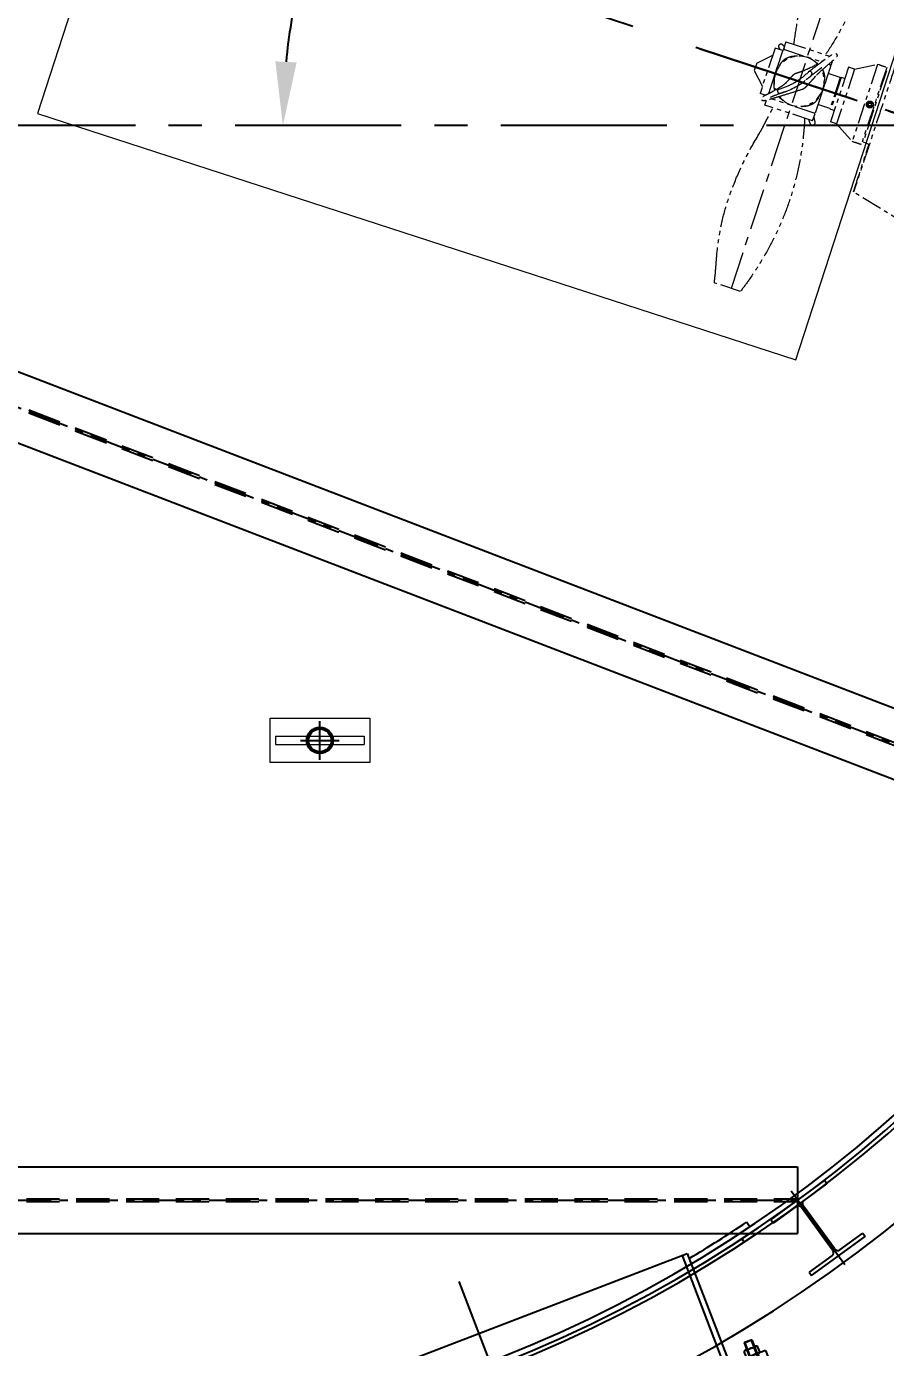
# Model space of a CAD drawing. Extents: x -1889 to 1438, y -977 to 1122.
# Drawn here: x 373.9 to 451.4, y 295 to 414.3 of the extents above; entities that cross this region are included whole.
import ezdxf

# ---------------------------------------------------------------- set-up
doc = ezdxf.new("R2010")
doc.units = 0
doc.header["$LTSCALE"] = 12
doc.header["$MEASUREMENT"] = 0
doc.header["$PDMODE"] = 33
doc.header["$PDSIZE"] = -0.5
for name, pattern in [('CENTER', [2, 1.25, -0.25, 0.25, -0.25]), ('HIDDEN', [0.375, 0.25, -0.125]), ('PHANTOM2', [1.25, 0.625, -0.125, 0.125, -0.125, 0.125, -0.125])]:
    doc.linetypes.add(name, pattern=pattern)
doc.layers.get('Defpoints').update_dxf_attribs({"linetype": 'CONTINUOUS'})
for name, color, linetype in [('2 PIPE', 7, 'CONTINUOUS'), ('3-4-10NC-HHBOLT', 32, 'CONTINUOUS'), ('3-4-10NC-HHNUT', 32, 'CONTINUOUS'), ('6X20', 3, 'CONTINUOUS'), ('CENTER', 6, 'CENTER'), ('COVER', 3, 'CONTINUOUS'), ('DIM', 1, 'CONTINUOUS'), ('EXTERNALS', 3, 'CONTINUOUS'), ('FLG', 2, 'CONTINUOUS'), ('HANDLE', 2, 'CONTINUOUS'), ('muoto', 4, 'CONTINUOUS'), ('NECK', 242, 'CONTINUOUS'), ('REPAD', 7, 'CONTINUOUS'), ('ROOF', 140, 'CONTINUOUS'), ('SHELL', 40, 'CONTINUOUS')]:
    doc.layers.add(name, color=color, linetype=linetype)
for name, color, linetype, lineweight in [('AM_0', 7, 'CONTINUOUS', 30), ('AM_11', 92, 'PHANTOM2', 25), ('AM_7', 142, 'CENTER', 25), ('Equipment-AM_2', 5, 'CONTINUOUS', 50), ('Process-AM_7', 142, 'CENTER', 25)]:
    doc.layers.add(name, color=color, linetype=linetype, lineweight=lineweight)
doc.styles.add('ROMANS', font='ROMANS.shx', dxfattribs={"width": 0.85, "height": 5.76})
doc.styles.get("Standard").update_dxf_attribs({"font": 'sanss___.ttf'})
doc.dimstyles.get("Standard").update_dxf_attribs({"dimtxt": 0.18, "dimasz": 0.18, "dimexe": 0.18, "dimexo": 0.0625, "dimgap": 0.09, "dimtad": 0, "dimtih": 1, "dimtoh": 1, "dimdec": 4, "dimzin": 0, "dimdsep": 46, "dimtxsty": 'Standard', "dimcen": 0.09, "dimadec": 0, "dimazin": 0, "dimtfac": 1, "dimtdec": 4, "dimtofl": 0, "dimtmove": 0, "dimatfit": 3, "dimfxl": 1, "dimtolj": 1, "dimtzin": 0, "dimarcsym": 0})

# ---------------------------------------------------------------- blocks, each defined once
blk = doc.blocks.new('A$C1b871768')
at = {"layer": '6X20'}
for p, q in [((-5.88, 3), (-6.25, 3)), ((-6.25, 3), (-6.25, -3)), ((-5.88, 0.44), (-5.88, 3)), ((-0.38, 3), (0, 3)), ((-0.38, 0.44), (-0.38, 3)), ((0, 3), (0, -3)), ((-5.5, 0.12), (-0.75, 0.12)), ((-5.88, -0.44), (-5.88, -3)), ((-5.5, -0.12), (-0.75, -0.12)), ((-0.38, -0.44), (-0.38, -3)), ((-5.88, -3), (-6.25, -3)), ((-0.38, -3), (0, -3))]:
    blk.add_line(p, q, dxfattribs=at)
for points in [[(-5.5, 0.12, -0.083285), (-5.65, 0.15, -0.09084), (-5.77, 0.22, -0.104065), (-5.85, 0.32, -0.115836), (-5.88, 0.44, -0.115836)], [(-0.75, 0.12, 0.083285), (-0.6, 0.15, 0.09084), (-0.48, 0.22, 0.104065), (-0.4, 0.32, 0.115836), (-0.38, 0.44, 0.115836)], [(-5.5, -0.12, 0.083285), (-5.65, -0.15, 0.09084), (-5.77, -0.22, 0.104065), (-5.85, -0.32, 0.115836), (-5.88, -0.44, 0.115836)], [(-0.75, -0.12, -0.083285), (-0.6, -0.15, -0.09084), (-0.48, -0.22, -0.104065), (-0.4, -0.32, -0.115836), (-0.38, -0.44, -0.115836)]]:
    blk.add_lwpolyline(points, format="xyb", dxfattribs=at)
at = {"layer": 'CENTER'}
blk.add_line((-7.24, 0), (0.99, 0), dxfattribs=at)
blk = doc.blocks.new('*D182')
at = {"layer": 'Defpoints', "color": 0, "transparency": 16777216}
for p in [(245.86, 405.33), (499.86, 405.33), (499.86, 113.54)]:
    blk.add_point(p, dxfattribs=at)
at = {"layer": 'DIM', "color": 0, "lineweight": -2, "transparency": 16777216}
for p, q in [((245.86, 399.33), (245.86, 110.54)), ((499.86, 399.33), (499.86, 110.54)), ((251.62, 113.54), (414.24, 113.54)), ((494.1, 113.54), (449.03, 113.54))]:
    blk.add_line(p, q, dxfattribs=at)
at = {"layer": 'DIM', "color": 0, "transparency": 16777216}
for points in [[(251.62, 114.5), (251.62, 112.58), (245.86, 113.54)], [(494.1, 114.5), (494.1, 112.58), (499.86, 113.54)]]:
    blk.add_solid(points, dxfattribs=at)
at = {"layer": 'DIM', "color": 0, "transparency": 16777216, "insert": (431.63, 113.54), "char_height": 5.76, "attachment_point": 5, "style": 'ROMANS'}
blk.add_mtext('\\A1;21\'-2"\\P [254]\\P(BOTTOM)', dxfattribs=at)
blk = doc.blocks.new('*D185')
at = {"layer": 'Defpoints', "color": 0, "transparency": 16777216}
for p in [(252.86, 405.33), (492.86, 405.33), (492.86, 142.83)]:
    blk.add_point(p, dxfattribs=at)
at = {"layer": 'DIM', "color": 0, "lineweight": -2, "transparency": 16777216}
for p, q in [((252.86, 399.33), (252.86, 139.83)), ((492.86, 399.33), (492.86, 139.83)), ((258.62, 142.83), (343.4, 142.83)), ((487.1, 142.83), (401.04, 142.83))]:
    blk.add_line(p, q, dxfattribs=at)
at = {"layer": 'DIM', "color": 0, "transparency": 16777216}
for points in [[(258.62, 143.79), (258.62, 141.87), (252.86, 142.83)], [(487.1, 143.79), (487.1, 141.87), (492.86, 142.83)]]:
    blk.add_solid(points, dxfattribs=at)
at = {"layer": 'DIM', "color": 0, "transparency": 16777216, "char_height": 5.76, "attachment_point": 5, "style": 'ROMANS'}
for s, insert in [('\\A1;20\'-0"', (372.22, 147.22)), ('\\A1;[240]\\PSHELL OUTSIDE', (372.22, 133.64))]:
    blk.add_mtext(s, dxfattribs=dict(at, insert=insert))
blk = doc.blocks.new('*D199')
at = {"layer": 'Defpoints', "color": 0, "transparency": 16777216}
for p in [(397.35, 411.55), (434.32, 412.41, -0.01), (170.01, 405.33), (575.7, 405.33), (556.98, 372.02, -0.01)]:
    blk.add_point(p, dxfattribs=at)
at = {"layer": 'DIM', "color": 0, "lineweight": -2, "transparency": 16777216}
for p, q in [((402.03, 429.1), (407.79, 429.1)), ((428.62, 414.29), (397.12, 424.66))]:
    blk.add_line(p, q, dxfattribs=at)
for start, end in [(156.1607, 161.7757), (167.3907, 174.385)]:
    blk.add_arc((455.82, 405.33), 58.8, start, end, dxfattribs=at)
at = {"layer": 'DIM', "color": 0, "transparency": 16777216}
for points in [[(397.51, 418.42), (399.36, 417.91), (399.97, 423.72)], [(398.26, 411.04), (396.34, 411.13), (397.02, 405.33)]]:
    blk.add_solid(points, dxfattribs=at)
at = {"layer": 'DIM', "color": 0, "transparency": 16777216, "insert": (417.14, 429.1), "char_height": 5.76, "attachment_point": 5, "style": 'ROMANS'}
blk.add_mtext('\\A1;18°', dxfattribs=at)
blk = doc.blocks.new('A$C379cbd7f')
at = {"layer": '2 PIPE'}
for radius in [1.19, 1.03]:
    blk.add_circle((4.5, 2), radius, dxfattribs=at)
at = {"layer": 'EXTERNALS', "lineweight": 18}
for p, q in [((0, 0), (0, 4)), ((0, 4), (9, 4)), ((9, 4), (9, 0)), ((0.5, 2.38), (0.5, 1.62)), ((0.5, 2.38), (3.37, 2.38)), ((0.5, 1.62), (3.37, 1.62)), ((3.54, 2.38), (5.46, 2.38)), ((3.54, 1.62), (5.46, 1.62)), ((5.63, 2.38), (8.5, 2.38)), ((5.63, 1.62), (8.5, 1.62)), ((8.5, 2.38), (8.5, 1.62)), ((9, 0), (0, 0))]:
    blk.add_line(p, q, dxfattribs=at)
at = {"layer": 'Process-AM_7'}
for p, q in [((4.5, 0.25), (4.5, 3.75)), ((2.75, 2), (6.25, 2))]:
    blk.add_line(p, q, dxfattribs=at)
blk = doc.blocks.new('A$Ccf04fb3b')
at = {"layer": 'COVER'}
for p, q in [((-22.88, 0), (-22.88, 1.25)), ((-22, 0), (-22, 1.25))]:
    blk.add_line(p, q, dxfattribs=at)
at = {"layer": 'FLG'}
for p, q in [((-23.62, 0), (-23.62, 1.25)), ((-20.16, 0), (-20.16, 1.25)), ((20.16, 0), (20.16, 1.25)), ((23.62, 0), (23.62, 1.25)), ((-23.62, 0.87), (-20.16, 0.87)), ((-23.62, 0), (-20.16, 0)), ((-20.16, 0), (20.16, 0)), ((23.62, 0.87), (20.16, 0.87)), ((23.62, 0), (20.16, 0))]:
    blk.add_line(p, q, dxfattribs=at)
at = {"layer": 'muoto'}
for p, q in [((-23.62, 1.25), (23.62, 1.25)), ((-23.62, 0.87), (23.62, 0.87))]:
    blk.add_line(p, q, dxfattribs=at)
blk = doc.blocks.new('A$C33178090')
at = {"layer": '3-4-10NC-HHBOLT'}
for p, q in [((-22.75, -6.13), (-22.81, -6.18)), ((-22.06, -6.18), (-22.81, -6.18)), ((-22.81, -6.18), (-22.81, -11.57)), ((-22.12, -6.13), (-22.75, -6.13)), ((-22.12, -6.13), (-22.06, -6.18)), ((-22.06, -6.18), (-22.06, -11.57)), ((22.12, -6.13), (22.06, -6.18)), ((22.06, -6.18), (22.81, -6.18)), ((22.06, -6.18), (22.06, -11.57)), ((22.12, -6.13), (22.75, -6.13)), ((22.75, -6.13), (22.81, -6.18)), ((22.81, -6.18), (22.81, -11.57)), ((-22.06, -11.57), (-22.81, -11.57)), ((-22.75, -11.62), (-22.81, -11.57)), ((-22.12, -11.62), (-22.75, -11.62)), ((-22.12, -11.62), (-22.06, -11.57)), ((22.06, -11.57), (22.81, -11.57)), ((22.12, -11.62), (22.06, -11.57)), ((22.12, -11.62), (22.75, -11.62)), ((22.75, -11.62), (22.81, -11.57))]:
    blk.add_line(p, q, dxfattribs=at)
at = {"layer": '3-4-10NC-HHBOLT', "linetype": 'HIDDEN'}
for p, q in [((-22.75, -6.18), (-22.75, -11.57)), ((-22.12, -6.18), (-22.12, -11.57)), ((22.12, -6.18), (22.12, -11.57)), ((22.75, -6.18), (22.75, -11.57))]:
    blk.add_line(p, q, dxfattribs=at)
at = {"layer": '3-4-10NC-HHNUT'}
for p, q in [((-23.09, -6.89), (-23, -6.84)), ((-23.09, -7.45), (-23.09, -6.89)), ((-21.88, -6.84), (-23, -6.84)), ((-22.76, -7.45), (-22.76, -6.89)), ((-22.11, -7.45), (-22.11, -6.89)), ((-21.79, -6.89), (-21.88, -6.84)), ((-21.79, -7.45), (-21.79, -6.89)), ((21.79, -6.89), (21.88, -6.84)), ((21.79, -7.45), (21.79, -6.89)), ((21.88, -6.84), (23, -6.84)), ((22.11, -7.45), (22.11, -6.89)), ((22.76, -7.45), (22.76, -6.89)), ((23.09, -6.89), (23, -6.84)), ((23.09, -7.45), (23.09, -6.89)), ((-23.09, -7.45), (-23, -7.5)), ((-21.88, -7.5), (-23, -7.5)), ((-21.79, -7.45), (-21.88, -7.5)), ((21.79, -7.45), (21.88, -7.5)), ((21.88, -7.5), (23, -7.5)), ((23.09, -7.45), (23, -7.5)), ((-23.09, -10.3), (-23, -10.25)), ((-23.09, -10.3), (-23.09, -10.86)), ((-21.88, -10.25), (-23, -10.25)), ((-22.76, -10.3), (-22.76, -10.86)), ((-22.11, -10.3), (-22.11, -10.86)), ((-21.79, -10.3), (-21.88, -10.25)), ((-21.79, -10.3), (-21.79, -10.86)), ((21.79, -10.3), (21.88, -10.25)), ((21.79, -10.3), (21.79, -10.86)), ((21.88, -10.25), (23, -10.25)), ((22.11, -10.3), (22.11, -10.86)), ((22.76, -10.3), (22.76, -10.86)), ((23.09, -10.3), (23, -10.25)), ((23.09, -10.3), (23.09, -10.86)), ((-23.09, -10.86), (-23, -10.91)), ((-21.88, -10.91), (-23, -10.91)), ((-21.79, -10.86), (-21.88, -10.91)), ((21.79, -10.86), (21.88, -10.91)), ((21.88, -10.91), (23, -10.91)), ((23.09, -10.86), (23, -10.91))]:
    blk.add_line(p, q, dxfattribs=at)
for centre, radius, start, end in [((-22.92, -7.12), 0.288, 55.6158, 124.3842), ((-22.44, -7.91), 1.07, 72.412, 107.588), ((-21.95, -7.12), 0.288, 55.6158, 124.3842), ((21.95, -7.12), 0.288, 55.6158, 124.3842), ((22.44, -7.91), 1.07, 72.412, 107.588), ((22.92, -7.12), 0.288, 55.6158, 124.3842), ((-22.92, -7.21), 0.288, 235.6158, 304.3842), ((-22.44, -6.43), 1.07, 252.412, 287.588), ((-21.95, -7.21), 0.288, 235.6158, 304.3842), ((21.95, -7.21), 0.288, 235.6158, 304.3842), ((22.44, -6.43), 1.07, 252.412, 287.588), ((22.92, -7.21), 0.288, 235.6158, 304.3842), ((-22.92, -10.54), 0.288, 55.6158, 124.3842), ((-22.44, -11.32), 1.07, 72.412, 107.588), ((-21.95, -10.54), 0.288, 55.6158, 124.3842), ((21.95, -10.54), 0.288, 55.6158, 124.3842), ((22.44, -11.32), 1.07, 72.412, 107.588), ((22.92, -10.54), 0.288, 55.6158, 124.3842), ((-22.92, -10.63), 0.288, 235.6158, 304.3842), ((-22.44, -9.84), 1.07, 252.412, 287.588), ((-21.95, -10.63), 0.288, 235.6158, 304.3842), ((21.95, -10.63), 0.288, 235.6158, 304.3842), ((22.44, -9.84), 1.07, 252.412, 287.588), ((22.92, -10.63), 0.288, 235.6158, 304.3842)]:
    blk.add_arc(centre, radius, start, end, dxfattribs=at)
at = {"layer": 'AM_0'}
for p, q in [((-27.57, -8.04), (-27.5, -8.04)), ((-23.07, -8.06), (-27.57, -8.06)), ((2.6, -8.06), (-23.07, -8.06)), ((-23.07, -8.06), (-23.07, -11.56)), ((-23.07, -11.56), (-23.07, -8.06)), ((2.6, -8.06), (2.6, -11.56)), ((2.79, -8.26), (2.6, -8.26)), ((2.79, -8.26), (2.79, -11.37)), ((-1.42, -10.92), (-1.42, -8.71)), ((-1.42, -8.71), (1.57, -8.71)), ((-0.68, -9.81), (-0.51, -9.52)), ((-0.51, -9.52), (-0.34, -9.22)), ((0, -9.22), (-0.34, -9.22)), ((0.34, -9.22), (0, -9.22)), ((0.51, -9.52), (0.34, -9.22)), ((0.68, -9.81), (0.51, -9.52)), ((1.57, -10.92), (1.57, -8.71)), ((-0.68, -9.81), (-0.51, -10.11)), ((-0.51, -10.11), (-0.34, -10.4)), ((0, -10.4), (-0.34, -10.4)), ((0.34, -10.4), (0, -10.4)), ((0.51, -10.11), (0.34, -10.4)), ((0.68, -9.81), (0.51, -10.11)), ((-27.57, -11.56), (-23.07, -11.56)), ((-23.07, -11.56), (2.6, -11.56)), ((-1.42, -10.92), (1.57, -10.92)), ((2.6, -11.37), (2.79, -11.37))]:
    blk.add_line(p, q, dxfattribs=at)
at = {"layer": 'AM_0', "flags": 128}
blk.add_lwpolyline([(-27.34, -11.57), (-27.42, -11.58), (-27.57, -11.58)], dxfattribs=at)
at = {"layer": 'AM_0'}
blk.add_circle((0, -9.81), 0.394, dxfattribs=at)
for centre, radius, start, end in [((-27.57, -9.81), 2.76, 39.42, 320.58), ((-27.57, -9.81), 1.77, 81.0328, 278.9672), ((-27.57, -9.81), 1.77, 89.9597, 270), ((-27.57, -9.81), 1.75, 90, 270), ((0, -9.81), 0.591, 150, 210), ((0, -9.81), 0.591, 90, 150), ((0, -9.81), 0.591, 30, 90), ((0, -9.81), 0.591, 330, 30), ((0, -9.81), 0.591, 210, 270), ((0, -9.81), 0.591, 270, 330)]:
    blk.add_arc(centre, radius, start, end, dxfattribs=at)
at = {"layer": 'COVER'}
for p, q in [((-23.62, -7.5), (-23.62, -10.25)), ((-22.88, -9), (-22.88, -7.5)), ((-22, -9), (-22, -7.5)), ((22, -9), (22, -7.5)), ((22.88, -9), (22.88, -7.5))]:
    blk.add_line(p, q, dxfattribs=at)
at = {"layer": 'FLG'}
for p, q in [((-23.62, -7.5), (-20.16, -7.5)), ((-23.62, -7.5), (-23.62, -9)), ((-20.16, -7.5), (-20.16, -9)), ((23.62, -7.5), (20.16, -7.5)), ((20.16, -7.5), (20.16, -9)), ((23.62, -7.5), (23.62, -9)), ((-23.62, -8.62), (-20.16, -8.62)), ((23.62, -8.62), (20.16, -8.62))]:
    blk.add_line(p, q, dxfattribs=at)
at = {"layer": 'HANDLE'}
for p, q in [((-8.12, -14.5), (-8.12, -10.25)), ((-7.62, -14.5), (-7.62, -10.25)), ((7.62, -14.5), (7.62, -10.25)), ((8.12, -14.5), (8.12, -10.25))]:
    blk.add_line(p, q, dxfattribs=at)
for centre in [(-7.87, -14.5), (7.87, -14.5)]:
    blk.add_circle(centre, 0.25, dxfattribs=at)
at = {"layer": 'muoto'}
blk.add_line((-23.62, -9), (23.62, -9), dxfattribs=at)
at = {"layer": 'NECK'}
for p, q in [((-20.16, 3.21), (20.16, 3.21)), ((-20.16, 3.21), (-20.16, -8.62)), ((-19.66, 3.21), (-19.66, -8.62)), ((19.66, 3.21), (19.66, -8.62)), ((20.16, 3.21), (20.16, -7.5)), ((-19.66, -8.62), (-20.16, -8.62)), ((-20.16, -8.62), (20.16, -8.62)), ((19.66, -8.62), (20.16, -8.62))]:
    blk.add_line(p, q, dxfattribs=at)
at = {"layer": 'COVER'}
blk.add_blockref('A$Ccf04fb3b', (0, -10.25), dxfattribs=at)
blk = doc.blocks.new('A$C7E8F1151')
at = {"layer": 'AM_11', "lineweight": 18, "ltscale": 0.25}
for p, q in [((143.75, 80.51), (145.24, 81.14)), ((145.49, 81.76), (143.86, 77.75)), ((146.18, 81.48), (145.49, 81.76)), ((146.5, 82.27), (146.23, 81.61)), ((146.23, 81.61), (149.57, 80.26)), ((146.5, 82.27), (150.36, 80.71)), ((143.75, 80.51), (143.48, 79.85)), ((145.13, 78.88), (145.61, 80.07)), ((150.23, 79.99), (150.43, 79.91)), ((150.57, 80.25), (150.43, 79.91)), ((143.48, 79.85), (144.12, 78.37)), ((152, 79.6), (150.05, 74.78)), ((151.18, 78.72), (150.07, 75.98)), ((151.18, 78.72), (150.12, 79.15)), ((151.27, 78.72), (150.14, 75.91)), ((152.53, 79.38), (150.58, 74.57)), ((151.18, 78.72), (151.27, 78.72)), ((151.6, 78.59), (151.27, 78.72)), ((154.63, 79.68), (151.88, 72.89)), ((152.53, 79.38), (152, 79.6)), ((152.53, 79.38), (154.63, 79.68)), ((155.43, 79.36), (152.69, 72.57)), ((155.39, 79.06), (152.87, 72.8)), ((154.77, 79.62), (154.63, 79.68)), ((155.37, 79), (155.3, 79.03)), ((144.31, 77.57), (143.86, 77.75)), ((149.81, 78.37), (149.33, 77.18)), ((144.24, 76.68), (144.41, 77.11)), ((148.44, 74.99), (144.24, 76.68)), ((148.7, 75.64), (144.86, 77.2)), ((150.07, 75.98), (149.01, 76.41)), ((148.44, 74.99), (148.7, 75.64)), ((150.07, 75.98), (150.14, 75.91)), ((150.46, 75.78), (150.14, 75.91)), ((150.58, 74.57), (150.05, 74.78)), ((150.58, 74.57), (151.88, 72.89)), ((152.03, 72.83), (151.88, 72.89)), ((152.89, 72.87), (152.82, 72.9)), ((152.87, 72.8), (153.41, 72.51)), ((152.69, 72.57), (152.61, 72.6)), ((181.54, 47.12), (151.7, 68.33)), ((140.92, 60.04), (138.62, 60.97))]:
    blk.add_line(p, q, dxfattribs=at)
blk.add_circle((153.69, 76.11), 0.197, dxfattribs=at)
for centre, radius, start, end in [((146.52, 79.7), 1.87, 95.3699, 99.7224), ((147.47, 78.63), 2.26, 40.0119, 195.9902), ((148.9, 78.74), 1.87, 36.2776, 40.6301), ((147.47, 78.63), 2.26, 213.9377, 22.2566), ((144.3, 84.1), 6.59, 288.0503, 310.75), ((144.3, 84.1), 6.2, 298.1144, 310.75), ((148.47, 79.26), 0.197, 310.75, 130.75), ((145.65, 77.85), 0.197, 102.25, 203.876), ((145.65, 77.85), 0.197, 203.876, 282.25), ((144.3, 84.1), 6.2, 282.25, 294.8856), ((144.3, 84.1), 6.59, 282.25, 288.0503), ((144.3, 84.1), 6.2, 294.8856, 298.1144), ((148.41, 77.55), 1.87, 275.3699, 279.7224)]:
    blk.add_arc(centre, radius, start, end, dxfattribs=at)
for points, knots in [([(155.67, 96.54), (155.63, 95.72), (155.56, 94.87), (155.34, 93.21), (155.2, 92.38), (154.85, 90.81), (154.65, 90.05), (154.2, 88.6), (153.94, 87.9), (153.4, 86.55), (153.1, 85.9), (152.46, 84.63), (152.11, 84.01), (151.38, 82.81), (150.99, 82.22), (150.39, 81.38), (150.19, 81.12), (149.99, 80.86)], [0, 0, 0, 0, 6.979555, 6.979555, 13.589523, 13.589523, 19.605925, 19.605925, 25.238521, 25.238521, 30.698867, 30.698867, 36.177533, 36.177533, 41.846552, 41.846552, 44.568185, 44.568185, 44.568185, 44.568185]), ([(147.2, 81.98), (147.34, 82.61), (147.48, 83.25), (147.65, 84), (147.68, 84.13), (147.72, 84.35), (147.74, 84.45), (147.76, 84.56), (147.77, 84.58), (147.77, 84.6), (147.77, 84.61), (147.77, 84.62), (147.77, 84.63), (147.78, 84.63), (147.78, 84.63), (147.78, 84.63)], [0, 0, 0, 0, 5.000867, 5.000867, 6.021701, 6.021701, 6.787566, 6.787566, 6.931145, 6.931145, 6.993671, 6.993671, 7.02494, 7.02494, 7.030177, 7.030177, 7.030177, 7.030177]), ([(157.67, 83.1), (157.66, 83.08), (157.6, 82.92), (157.49, 82.64), (157.36, 82.33), (157.17, 81.85), (156.93, 81.24), (156.7, 80.67), (156.42, 79.98), (156.11, 79.21), (155.81, 78.44), (155.47, 77.6), (155.12, 76.74), (154.77, 75.88), (154.42, 75), (154.07, 74.15), (153.73, 73.3), (153.4, 72.48), (153.1, 71.75), (152.8, 71.01), (152.54, 70.36), (152.32, 69.84), (152.11, 69.31), (151.94, 68.91), (151.84, 68.65), (151.75, 68.43), (151.7, 68.32), (151.7, 68.33)], [3.162767, 3.162767, 3.162767, 3.162767, 3.494281, 3.494281, 3.494281, 3.864937, 3.864937, 3.864937, 4.218341, 4.218341, 4.218341, 4.571649, 4.571649, 4.571649, 4.924836, 4.924836, 4.924836, 5.277871, 5.277871, 5.277871, 5.630759, 5.630759, 5.630759, 5.983556, 5.983556, 5.983556, 6.283185, 6.283185, 6.283185, 6.283185]), ([(145.61, 80.07), (145.64, 80.13), (145.66, 80.2), (145.72, 80.34), (145.75, 80.41), (145.8, 80.53), (145.83, 80.6), (145.88, 80.73), (145.9, 80.8), (145.95, 80.92), (145.98, 80.99), (146.03, 81.11), (146.05, 81.17), (146.09, 81.25), (146.1, 81.28), (146.12, 81.34), (146.13, 81.36), (146.15, 81.41), (146.16, 81.44), (146.18, 81.48), (146.19, 81.49), (146.2, 81.53), (146.21, 81.54), (146.21, 81.54)], [-7.209113, -7.209113, -7.209113, -7.209113, -6.686993, -6.686993, -6.164873, -6.164873, -5.595417, -5.595417, -5.02596, -5.02596, -4.311666, -4.311666, -3.597372, -3.597372, -3.090035, -3.090035, -2.582697, -2.582697, -1.937023, -1.937023, -1.291349, -1.291349, 0, 0, 0, 0]), ([(145.86, 81.78), (145.86, 81.79), (145.85, 81.8), (145.85, 81.82), (145.84, 81.83), (145.84, 81.86), (145.84, 81.86), (145.84, 81.88), (145.84, 81.88), (145.84, 81.9), (145.84, 81.9), (145.84, 81.9), (145.84, 81.91), (145.84, 81.91), (145.84, 81.91), (145.84, 81.92), (145.84, 81.92), (145.84, 81.92), (145.84, 81.93), (145.85, 81.93), (145.85, 81.94), (145.85, 81.95), (145.85, 81.96), (145.86, 81.99), (145.87, 82.01), (145.89, 82.04), (145.91, 82.05), (145.94, 82.08), (145.96, 82.1), (146, 82.11), (146.01, 82.11), (146.02, 82.11), (146.02, 82.11), (146.03, 82.11), (146.03, 82.11), (146.03, 82.11), (146.03, 82.11), (146.04, 82.11), (146.04, 82.11), (146.05, 82.11), (146.05, 82.11), (146.06, 82.11), (146.07, 82.11), (146.09, 82.1), (146.09, 82.1), (146.11, 82.09), (146.12, 82.09), (146.14, 82.07), (146.15, 82.06), (146.2, 82.01), (146.24, 81.96), (146.3, 81.88), (146.31, 81.86), (146.33, 81.84)], [0, 0, 0, 0, 0.737578, 0.737578, 1.29119, 1.29119, 1.485795, 1.485795, 1.579648, 1.579648, 1.616724, 1.616724, 1.635225, 1.635225, 1.653768, 1.653768, 1.672344, 1.672344, 1.690911, 1.690911, 1.728403, 1.728403, 1.803313, 1.803313, 2.103496, 2.103496, 2.41165, 2.41165, 2.804965, 2.804965, 2.891471, 2.891471, 2.90998, 2.90998, 2.928549, 2.928549, 2.947177, 2.947177, 2.965788, 2.965788, 3.003386, 3.003386, 3.078225, 3.078225, 3.377259, 3.377259, 3.750925, 3.750925, 4.871392, 4.871392, 8.233437, 8.233437, 9.167797, 9.167797, 9.167797, 9.167797]), ([(147.46, 80.89), (147.39, 80.9), (147.33, 80.9), (147.2, 80.91), (147.13, 80.9), (146.98, 80.9), (146.91, 80.89), (146.76, 80.86), (146.66, 80.84), (146.47, 80.77), (146.38, 80.73), (146.23, 80.65), (146.17, 80.6), (146.04, 80.5), (145.99, 80.44), (145.89, 80.34), (145.85, 80.28), (145.79, 80.18), (145.76, 80.13), (145.74, 80.09)], [2.052584, 2.052584, 2.052584, 2.052584, 2.543291, 2.543291, 3.04271, 3.04271, 3.54213, 3.54213, 4.243281, 4.243281, 4.944433, 4.944433, 5.501463, 5.501463, 6.058494, 6.058494, 6.568214, 6.568214, 6.897985, 6.897985, 6.897985, 6.897985]), ([(147.52, 79.45), (147.55, 79.46), (147.57, 79.46), (147.66, 79.49), (147.73, 79.51), (148.02, 79.59), (148.23, 79.67), (148.93, 79.94), (149.41, 80.17), (149.87, 80.42), (149.96, 80.47), (150.04, 80.51)], [0, 0, 0, 0, 0.449507, 0.449507, 1.797254, 1.797254, 5.841303, 5.841303, 14.80828, 14.80828, 17.264303, 17.264303, 17.264303, 17.264303]), ([(148.36, 79.42), (148.77, 79.69), (149.13, 79.93), (149.75, 80.33), (150.01, 80.49), (150.4, 80.73), (150.54, 80.82), (150.68, 80.89), (150.71, 80.91), (150.77, 80.93), (150.78, 80.93), (150.81, 80.93), (150.82, 80.94), (150.87, 80.93), (150.89, 80.93), (150.93, 80.91), (150.95, 80.9), (150.98, 80.87), (151, 80.84), (151.03, 80.78), (151.03, 80.75), (151.03, 80.7), (151.02, 80.68), (151.01, 80.65), (151.01, 80.64), (150.99, 80.61), (150.98, 80.6), (150.95, 80.56), (150.92, 80.54), (150.81, 80.44), (150.69, 80.35), (150.53, 80.22)], [0, 0, 0, 0, 6.995978, 6.995978, 13.62516, 13.62516, 19.677384, 19.677384, 22.584203, 22.584203, 23.212089, 23.212089, 23.684226, 23.684226, 24.084161, 24.084161, 24.272384, 24.272384, 24.626608, 24.626608, 24.980767, 24.980767, 25.333398, 25.333398, 25.749267, 25.749267, 26.59786, 26.59786, 29.139566, 29.139566, 34.936509, 34.936509, 34.936509, 34.936509]), ([(150.53, 80.22), (150.4, 80.12), (150.18, 79.96), (149.71, 79.6), (149.5, 79.44), (149.18, 79.17), (149.06, 79.06), (148.95, 78.96)], [0, 0, 0, 0, 4.730935, 4.730935, 8.359402, 8.359402, 10.638255, 10.638255, 10.638255, 10.638255]), ([(149.23, 80.09), (149.22, 80.1), (149.21, 80.11), (149.15, 80.17), (149.1, 80.21), (149.05, 80.25)], [-2.6470738, -2.6470738, -2.6470738, -2.6470738, -2.5432912, -2.5432912, -2.0525844, -2.0525844, -2.0525844, -2.0525844]), ([(144.66, 77.72), (144.66, 77.73), (144.66, 77.73), (144.68, 77.78), (144.71, 77.83), (144.76, 77.96), (144.78, 78.03), (144.83, 78.15), (144.86, 78.21), (144.91, 78.35), (144.94, 78.42), (144.99, 78.54), (145.02, 78.61), (145.07, 78.75), (145.1, 78.82), (145.13, 78.88)], [17.950022, 17.950022, 17.950022, 17.950022, 18.015599, 18.015599, 18.729893, 18.729893, 19.444187, 19.444187, 20.013643, 20.013643, 20.5831, 20.5831, 21.105219, 21.105219, 21.627339, 21.627339, 21.627339, 21.627339]), ([(145.21, 78.77), (145.19, 78.72), (145.18, 78.68), (145.16, 78.56), (145.15, 78.49), (145.14, 78.35), (145.14, 78.27), (145.16, 78.11), (145.18, 78.03), (145.2, 77.96), (145.2, 77.96), (145.2, 77.96)], [7.257883, 7.257883, 7.257883, 7.257883, 7.587654, 7.587654, 8.097374, 8.097374, 8.654405, 8.654405, 9.211436, 9.211436, 9.221335, 9.221335, 9.221335, 9.221335]), ([(146.31, 78.61), (146.43, 78.72), (146.55, 78.83), (146.64, 78.92), (146.78, 79.06), (146.89, 79.16), (146.92, 79.19)], [0.5349784, 0.5349784, 0.5349784, 0.5349784, 0.7267187, 0.7267187, 0.7267187, 1, 1, 1, 1]), ([(146.92, 79.19), (146.98, 79.25), (147.05, 79.3), (147.12, 79.33), (147.17, 79.36), (147.22, 79.38), (147.28, 79.39)], [0, 0, 0, 0, 0.5061072, 0.5061072, 0.5061072, 0.8602727, 0.8602727, 0.8602727, 0.8602727]), ([(148.95, 78.96), (148.9, 78.91), (148.84, 78.86), (148.79, 78.8), (148.7, 78.72), (148.61, 78.63), (148.53, 78.55), (148.4, 78.43), (148.28, 78.32), (148.19, 78.23), (148.1, 78.14), (148.04, 78.08), (148.01, 78.06)], [0.3542157, 0.3542157, 0.3542157, 0.3542157, 0.446679, 0.446679, 0.446679, 0.5884091, 0.5884091, 0.5884091, 0.7967182, 0.7967182, 0.7967182, 1, 1, 1, 1]), ([(149.57, 79.71), (149.57, 79.71), (149.56, 79.7), (149.5, 79.67), (149.43, 79.62), (149.23, 79.49), (149.09, 79.4), (148.72, 79.15), (148.48, 78.98), (148.19, 78.78), (148.14, 78.75), (148.1, 78.72)], [14.726358, 14.726358, 14.726358, 14.726358, 15.953512, 15.953512, 18.610397, 18.610397, 22.145019, 22.145019, 26.877729, 26.877729, 27.74245, 27.74245, 27.74245, 27.74245]), ([(149.73, 78.48), (149.74, 78.53), (149.76, 78.57), (149.78, 78.69), (149.79, 78.76), (149.8, 78.9), (149.8, 78.98), (149.78, 79.14), (149.76, 79.22), (149.72, 79.37), (149.68, 79.46), (149.64, 79.55)], [-6.897985, -6.897985, -6.897985, -6.897985, -6.568214, -6.568214, -6.058494, -6.058494, -5.501463, -5.501463, -4.944433, -4.944433, -4.290403, -4.290403, -4.290403, -4.290403]), ([(150.4, 79.85), (150.4, 79.85), (150.4, 79.84), (150.38, 79.8), (150.38, 79.78), (150.36, 79.74), (150.35, 79.72), (150.33, 79.67), (150.32, 79.64), (150.3, 79.58), (150.28, 79.55), (150.25, 79.47), (150.23, 79.42), (150.18, 79.29), (150.15, 79.22), (150.1, 79.1), (150.08, 79.04), (150.02, 78.91), (149.99, 78.84), (149.94, 78.71), (149.92, 78.64), (149.86, 78.51), (149.83, 78.44), (149.81, 78.37)], [0, 0, 0, 0, 1.291349, 1.291349, 1.937023, 1.937023, 2.582697, 2.582697, 3.090035, 3.090035, 3.597372, 3.597372, 4.311666, 4.311666, 5.02596, 5.02596, 5.595417, 5.595417, 6.164873, 6.164873, 6.686993, 6.686993, 7.209113, 7.209113, 7.209113, 7.209113]), ([(155.36, 79.39), (155.36, 79.39), (155.35, 79.39), (155.32, 79.4), (155.29, 79.41), (155.24, 79.43), (155.21, 79.44), (155.13, 79.46), (155.1, 79.48), (155.02, 79.51), (154.98, 79.52), (154.91, 79.56), (154.88, 79.57), (154.83, 79.6), (154.81, 79.61), (154.78, 79.62), (154.77, 79.62), (154.77, 79.62)], [1.206037, 1.206037, 1.206037, 1.206037, 1.507546, 1.507546, 1.809055, 1.809055, 2.110565, 2.110565, 2.412074, 2.412074, 2.713584, 2.713584, 3.015093, 3.015093, 3.316602, 3.316602, 3.618111, 3.618111, 3.618111, 3.618111]), ([(146.52, 77.58), (146.08, 77.48), (145.69, 77.39), (145.04, 77.24), (144.78, 77.18), (144.39, 77.1), (144.26, 77.08), (144.15, 77.07), (144.13, 77.07), (144.09, 77.08), (144.08, 77.07), (144.05, 77.09), (144.04, 77.09), (144.03, 77.1), (144.03, 77.1), (144.03, 77.1), (144.02, 77.1), (144.02, 77.11), (144.02, 77.11), (144.01, 77.11), (144.01, 77.11), (144.01, 77.12), (144.01, 77.12), (144, 77.13), (144, 77.13), (143.99, 77.15), (143.98, 77.16), (143.97, 77.19), (143.96, 77.21), (143.96, 77.25), (143.96, 77.27), (143.97, 77.3), (143.97, 77.31), (143.98, 77.33), (143.99, 77.34), (143.99, 77.35), (143.99, 77.36), (144, 77.37), (144, 77.37), (144, 77.38), (144.01, 77.38), (144.01, 77.38), (144.01, 77.39), (144.01, 77.39), (144.02, 77.39), (144.02, 77.4), (144.02, 77.4), (144.03, 77.41), (144.03, 77.41), (144.05, 77.43), (144.06, 77.44), (144.08, 77.45), (144.08, 77.45), (144.1, 77.47), (144.11, 77.47), (144.12, 77.48)], [0, 0, 0, 0, 6.62983, 6.62983, 12.890647, 12.890647, 18.667669, 18.667669, 20.086662, 20.086662, 20.807368, 20.807368, 20.892723, 20.892723, 20.934309, 20.934309, 20.95508, 20.95508, 20.975949, 20.975949, 20.996899, 20.996899, 21.017788, 21.017788, 21.059879, 21.059879, 21.230528, 21.230528, 21.563369, 21.563369, 21.831802, 21.831802, 22.027969, 22.027969, 22.143449, 22.143449, 22.184916, 22.184916, 22.226672, 22.226672, 22.247483, 22.247483, 22.268352, 22.268352, 22.289205, 22.289205, 22.331328, 22.331328, 22.415249, 22.415249, 22.750702, 22.750702, 23.165218, 23.165218, 23.92621, 23.92621, 23.92621, 23.92621]), ([(144.12, 77.48), (144.26, 77.54), (144.42, 77.62), (144.62, 77.71), (144.66, 77.72), (144.72, 77.74), (144.72, 77.75), (144.73, 77.75), (144.74, 77.75), (144.75, 77.76), (144.75, 77.76), (144.76, 77.76), (144.76, 77.76), (144.76, 77.76), (144.76, 77.76), (144.77, 77.77), (144.77, 77.77), (144.78, 77.77), (144.78, 77.77), (144.8, 77.78), (144.8, 77.78), (144.82, 77.79), (144.82, 77.79), (144.83, 77.79), (144.84, 77.8), (144.86, 77.8), (144.86, 77.81), (144.87, 77.81)], [0, 0, 0, 0, 2.754026, 2.754026, 3.365867, 3.365867, 3.440775, 3.440775, 3.475243, 3.475243, 3.509883, 3.509883, 3.527141, 3.527141, 3.544423, 3.544423, 3.579562, 3.579562, 3.614272, 3.614272, 3.755656, 3.755656, 3.893403, 3.893403, 4.306667, 4.306667, 4.926361, 4.926361, 4.926361, 4.926361]), ([(146.05, 77.75), (145.75, 77.66), (145.46, 77.57), (145.06, 77.45), (144.93, 77.4), (144.81, 77.36), (144.78, 77.35), (144.78, 77.35)], [0, 0, 0, 0, 5.002777, 5.002777, 8.171649, 8.171649, 9.875996, 9.875996, 9.875996, 9.875996]), ([(144.87, 77.81), (144.99, 77.86), (145.3, 78), (145.73, 78.23), (145.89, 78.31), (146.15, 78.48), (146.24, 78.54), (146.3, 78.59), (146.31, 78.6), (146.31, 78.61)], [0, 0, 0, 0, 10.042656, 10.042656, 16.647032, 16.647032, 25.331588, 25.331588, 26.745122, 26.745122, 26.745122, 26.745122]), ([(148.01, 78.06), (147.96, 78), (147.89, 77.96), (147.82, 77.92), (147.77, 77.89), (147.71, 77.87), (147.65, 77.86)], [0, 0, 0, 0, 0.5061072, 0.5061072, 0.5061072, 0.8672445, 0.8672445, 0.8672445, 0.8672445]), ([(143.51, 74.08), (143.51, 74.08), (143.51, 74.08), (143.51, 74.08), (143.51, 74.08), (143.51, 74.09), (143.51, 74.09), (143.52, 74.09), (143.52, 74.09), (143.52, 74.1), (143.53, 74.1), (143.54, 74.12), (143.55, 74.14), (143.59, 74.2), (143.62, 74.25), (143.74, 74.43), (143.83, 74.57), (144.18, 75.15), (144.45, 75.58), (144.79, 76.14), (144.87, 76.27), (144.95, 76.4)], [0.111584, 0.111584, 0.111584, 0.111584, 0.113506, 0.113506, 0.117855, 0.117855, 0.135517, 0.135517, 0.152664, 0.152664, 0.204132, 0.204132, 0.349883, 0.349883, 0.786887, 0.786887, 2.097613, 2.097613, 6.029206, 6.029206, 7.178564, 7.178564, 7.178564, 7.178564]), ([(145.53, 77.35), (145.55, 77.32), (145.57, 77.3), (145.64, 77.22), (145.69, 77.17), (145.79, 77.09), (145.84, 77.04), (145.89, 77)], [10.896354, 10.896354, 10.896354, 10.896354, 11.113158, 11.113158, 11.612577, 11.612577, 12.103284, 12.103284, 12.103284, 12.103284]), ([(147.47, 76.36), (147.54, 76.35), (147.61, 76.35), (147.74, 76.35), (147.81, 76.35), (147.95, 76.36), (148.03, 76.36), (148.18, 76.39), (148.28, 76.42), (148.47, 76.48), (148.56, 76.52), (148.7, 76.61), (148.77, 76.65), (148.89, 76.75), (148.95, 76.81), (149.04, 76.91), (149.09, 76.97), (149.15, 77.08), (149.17, 77.12), (149.19, 77.16)], [16.208453, 16.208453, 16.208453, 16.208453, 16.69916, 16.69916, 17.198579, 17.198579, 17.697998, 17.697998, 18.399149, 18.399149, 19.100301, 19.100301, 19.657332, 19.657332, 20.214362, 20.214362, 20.724082, 20.724082, 21.053853, 21.053853, 21.053853, 21.053853]), ([(149.33, 77.18), (149.3, 77.12), (149.27, 77.05), (149.22, 76.91), (149.19, 76.85), (149.14, 76.72), (149.11, 76.65), (149.06, 76.52), (149.03, 76.45), (148.98, 76.33), (148.95, 76.26), (148.9, 76.14), (148.88, 76.08), (148.85, 76.01), (148.84, 75.97), (148.81, 75.91), (148.8, 75.89), (148.78, 75.84), (148.77, 75.82), (148.76, 75.78), (148.75, 75.76), (148.74, 75.72), (148.73, 75.71), (148.73, 75.71)], [7.209113, 7.209113, 7.209113, 7.209113, 7.731233, 7.731233, 8.253353, 8.253353, 8.822809, 8.822809, 9.392266, 9.392266, 10.10656, 10.10656, 10.820854, 10.820854, 11.328191, 11.328191, 11.835529, 11.835529, 12.481203, 12.481203, 13.126878, 13.126878, 14.418226, 14.418226, 14.418226, 14.418226]), ([(153.4, 76.23), (153.41, 76.27), (153.44, 76.3), (153.5, 76.36), (153.53, 76.39), (153.61, 76.42), (153.65, 76.43), (153.73, 76.43), (153.77, 76.42), (153.81, 76.4), (153.85, 76.39), (153.88, 76.37), (153.94, 76.31), (153.97, 76.27), (154, 76.2), (154.01, 76.16), (154.01, 76.07), (154, 76.03), (153.98, 75.99)], [3.618111, 3.618111, 3.618111, 3.618111, 3.91962, 3.91962, 4.221129, 4.221129, 4.522639, 4.522639, 4.824148, 4.824148, 4.824148, 5.125658, 5.125658, 5.427168, 5.427168, 5.728677, 5.728677, 6.030186, 6.030186, 6.030186, 6.030186]), ([(147.73, 75.27), (147.65, 74.49), (147.53, 73.7), (147.22, 72.14), (147.03, 71.36), (146.6, 69.88), (146.36, 69.16), (145.83, 67.79), (145.54, 67.12), (144.91, 65.83), (144.58, 65.2), (143.86, 63.98), (143.48, 63.38), (142.66, 62.2), (142.23, 61.62), (141.5, 60.71), (141.21, 60.37), (140.92, 60.04)], [0, 0, 0, 0, 6.500421, 6.500421, 12.705482, 12.705482, 18.459999, 18.459999, 23.963683, 23.963683, 29.413797, 29.413797, 34.989241, 34.989241, 40.854187, 40.854187, 44.569308, 44.569308, 44.569308, 44.569308]), ([(148.57, 75.31), (148.6, 75.13), (148.61, 74.99), (148.63, 74.85), (148.63, 74.81), (148.62, 74.75), (148.62, 74.74), (148.62, 74.72), (148.61, 74.7), (148.59, 74.66), (148.58, 74.64), (148.54, 74.61), (148.51, 74.59), (148.45, 74.57), (148.42, 74.57), (148.36, 74.58), (148.34, 74.59), (148.31, 74.61), (148.29, 74.62), (148.27, 74.64), (148.26, 74.65), (148.24, 74.68), (148.23, 74.7), (148.21, 74.75), (148.2, 74.79), (148.16, 74.92), (148.13, 75.01), (148.1, 75.12)], [0.404539, 0.404539, 0.404539, 0.404539, 5.785347, 5.785347, 8.671714, 8.671714, 9.257734, 9.257734, 9.698493, 9.698493, 10.055867, 10.055867, 10.428098, 10.428098, 10.728524, 10.728524, 11.0358, 11.0358, 11.365764, 11.365764, 11.833515, 11.833515, 12.836562, 12.836562, 15.842159, 15.842159, 19.602933, 19.602933, 19.602933, 19.602933]), ([(153.98, 75.99), (153.97, 75.96), (153.95, 75.92), (153.89, 75.86), (153.85, 75.84), (153.78, 75.81), (153.74, 75.8), (153.65, 75.8), (153.61, 75.8), (153.54, 75.83), (153.5, 75.86), (153.44, 75.92), (153.42, 75.95), (153.39, 76.02), (153.38, 76.07), (153.38, 76.15), (153.39, 76.19), (153.4, 76.23)], [1.206037, 1.206037, 1.206037, 1.206037, 1.507546, 1.507546, 1.809055, 1.809055, 2.110565, 2.110565, 2.412074, 2.412074, 2.713584, 2.713584, 3.015093, 3.015093, 3.316602, 3.316602, 3.618111, 3.618111, 3.618111, 3.618111]), ([(153.81, 76.06), (153.81, 76.05), (153.8, 76.03), (153.77, 76.01), (153.76, 76), (153.73, 75.98), (153.71, 75.98), (153.68, 75.98), (153.66, 75.98), (153.63, 76), (153.61, 76.01), (153.59, 76.03), (153.58, 76.05), (153.57, 76.08), (153.56, 76.09), (153.56, 76.13), (153.56, 76.15), (153.57, 76.16)], [0.500823, 0.500823, 0.500823, 0.500823, 0.626029, 0.626029, 0.751235, 0.751235, 0.876441, 0.876441, 1.001647, 1.001647, 1.126853, 1.126853, 1.252058, 1.252058, 1.377264, 1.377264, 1.50247, 1.50247, 1.50247, 1.50247]), ([(153.57, 76.16), (153.58, 76.18), (153.59, 76.19), (153.61, 76.22), (153.63, 76.23), (153.66, 76.24), (153.67, 76.24), (153.71, 76.24), (153.73, 76.24), (153.74, 76.23), (153.76, 76.23), (153.77, 76.22), (153.8, 76.19), (153.81, 76.18), (153.82, 76.15), (153.82, 76.13), (153.82, 76.1), (153.82, 76.08), (153.81, 76.06)], [1.50247, 1.50247, 1.50247, 1.50247, 1.627676, 1.627676, 1.752882, 1.752882, 1.878088, 1.878088, 2.003293, 2.003293, 2.003293, 2.128499, 2.128499, 2.253705, 2.253705, 2.378911, 2.378911, 2.504117, 2.504117, 2.504117, 2.504117]), ([(138.84, 62.3), (138.85, 62.33), (138.85, 62.37), (138.87, 62.48), (138.88, 62.57), (138.93, 62.93), (138.97, 63.2), (139.11, 64.11), (139.24, 64.76), (139.58, 66.13), (139.79, 66.84), (140.3, 68.26), (140.6, 68.96), (141.27, 70.4), (141.66, 71.14), (142.53, 72.62), (143.01, 73.37), (143.52, 74.09)], [0, 0, 0, 0, 0.258954, 0.258954, 0.967067, 0.967067, 3.091197, 3.091197, 8.168401, 8.168401, 13.861536, 13.861536, 19.634196, 19.634196, 25.990864, 25.990864, 32.776571, 32.776571, 32.776571, 32.776571]), ([(152.03, 72.83), (152.03, 72.83), (152.04, 72.83), (152.07, 72.82), (152.09, 72.82), (152.14, 72.8), (152.18, 72.79), (152.25, 72.76), (152.29, 72.74), (152.33, 72.73), (152.36, 72.71), (152.4, 72.7), (152.47, 72.67), (152.5, 72.65), (152.55, 72.63), (152.58, 72.62), (152.61, 72.6), (152.61, 72.6), (152.61, 72.6)], [3.618111, 3.618111, 3.618111, 3.618111, 3.91962, 3.91962, 4.221129, 4.221129, 4.522639, 4.522639, 4.824148, 4.824148, 4.824148, 5.125658, 5.125658, 5.427168, 5.427168, 5.728677, 5.728677, 6.030186, 6.030186, 6.030186, 6.030186]), ([(151.7, 68.33), (151.7, 68.33), (151.7, 68.33), (151.7, 68.34), (151.72, 68.38), (151.8, 68.59), (151.93, 68.93), (152.07, 69.28), (152.27, 69.76), (152.51, 70.37), (152.75, 70.97), (153.03, 71.68), (153.35, 72.46), (153.36, 72.48), (153.37, 72.51), (153.38, 72.53)], [0, 0, 0, 0, 0.053169, 0.053169, 0.053169, 0.406064, 0.406064, 0.406064, 0.759992, 0.759992, 0.759992, 1.11384, 1.11384, 1.11384, 1.124392, 1.124392, 1.124392, 1.124392])]:
    blk.add_open_spline(points, degree=3, knots=knots, dxfattribs=at)
for points in [[(145.94, 81.58), (145.91, 81.65), (145.88, 81.72), (145.86, 81.78)], [(147.28, 79.39), (147.36, 79.41), (147.44, 79.43), (147.52, 79.45)], [(145.36, 77.97), (145.42, 77.99), (145.51, 78.01), (145.6, 78.04)], [(147.65, 77.86), (147.25, 77.76), (146.87, 77.67), (146.52, 77.58)], [(138.62, 60.97), (138.7, 61.42), (138.78, 61.86), (138.84, 62.3)]]:
    blk.add_open_spline(points, degree=3, dxfattribs=at)
at = {"layer": 'AM_7', "lineweight": 18, "ltscale": 0.25}
blk.add_line((154.84, 96.88), (140.09, 60.37), dxfattribs=at)
at = {"layer": 'AM_7'}
blk.add_line((138.66, 82.18), (258.4, 33.8), dxfattribs=at)

msp = doc.modelspace()

# ---------------------------------------------------------------- linework, layer by layer
at = {"layer": '6X20'}
for p, q in [((306.85731, 408.54564), (481.05758, 341.67642)), ((306.85731, 402.11877), (478.90737, 336.07494)), ((306.35731, 311.33221), (443.50432, 311.33221)), ((443.50432, 311.33221), (443.50432, 305.33221)), ((306.35731, 305.33221), (443.50432, 305.33221))]:
    msp.add_line(p, q, dxfattribs=at)
at = {"layer": '6X20', "linetype": 'HIDDEN'}
for p, q in [((306.85731, 405.4661), (480.02727, 338.99238)), ((306.85731, 405.19831), (479.93768, 338.75898)), ((306.35731, 308.45721), (443.50432, 308.45721)), ((306.35731, 308.20721), (443.50432, 308.20721))]:
    msp.add_line(p, q, dxfattribs=at)
at = {"layer": 'AM_0'}
msp.add_line((438.57868, 304.63682), (438.4894, 304.87641), dxfattribs=at)
at = {"layer": 'AM_7', "ltscale": 0.25}
for p, q in [((306.85731, 405.33221), (479.98957, 338.87296)), ((306.35731, 308.33221), (443.50432, 308.33221))]:
    msp.add_line(p, q, dxfattribs=at)
at = {"layer": 'CENTER'}
for p, q in [((434.31911, 412.41018, -0.00504), (583.53538, 363.28024, -0.00504)), ((575.70136, 405.33221), (170.01325, 405.33221)), ((412.91127, 300.98805), (430.66926, 254.72691))]:
    msp.add_line(p, q, dxfattribs=at)
at = {"layer": 'REPAD', "lineweight": 18, "ltscale": 0.25}
for p, q in [((389.69351, 452.08079), (374.86069, 406.43008)), ((443.33676, 384.18085), (458.16958, 429.83157)), ((374.86069, 406.43008), (443.33676, 384.18085))]:
    msp.add_line(p, q, dxfattribs=at)
at = {"layer": 'REPAD'}
msp.add_line((439.17435, 305.92245), (438.89688, 306.33839), dxfattribs=at)
msp.add_lwpolyline([(433.70437, 303.06474, 0.012897757), (438.89688, 306.33839)], format="xyb", dxfattribs=at)
at = {"layer": 'ROOF'}
msp.add_lwpolyline([(493.23231, 669.33221, 1), (252.48231, 669.33221), (252.48231, 405.33221, 1), (493.23231, 405.33221)], format="xyb", close=True, dxfattribs=at)
at = {"layer": 'SHELL'}
for points in [[(492.85731, 669.33221, 1), (252.85731, 669.33221), (252.85731, 405.33221, 1), (492.85731, 405.33221)], [(492.35731, 669.33221, 1), (253.35731, 669.33221), (253.35731, 405.33221, 1), (492.35731, 405.33221)]]:
    msp.add_lwpolyline(points, format="xyb", close=True, dxfattribs=at)
msp.add_arc((372.85731, 405.33221), 127, 180, 0, dxfattribs=at)

# ---------------------------------------------------------------- block references
at = {"layer": 'COVER'}
msp.add_blockref('A$C379cbd7f', (395.85756, 347.83221), dxfattribs=at)
for name, p, rotation in [('A$C1b871768', (443.50432, 308.33221), 126.0665882599235), ('A$C33178090', (415.86146, 293.30256), 21.00000000001703)]:
    msp.add_blockref(name, p, dxfattribs=dict(at, rotation=rotation))
at = {"layer": 'Equipment-AM_2', "rotation": 3.775699844212534}
msp.add_blockref('A$C7E8F1151', (301.6774, 321.16828), dxfattribs=at)

# ---------------------------------------------------------------- dimensions: what is measured, and where the dimension line sits
at = {"layer": 'DIM'}
dim = msp.add_angular_dim_2l(base=(397.34724, 411.55469), line1=((575.70136, 405.33221), (170.01325, 405.33221)), line2=((434.31911, 412.41018, -0.00504), (556.97652, 372.02483, -0.00504)), dimstyle='Standard', override={"dimscale": 48, "dimtxt": 5.76, "dimasz": 0.12, "dimexe": 0.0625, "dimexo": 0.125, "dimgap": 0.1, "dimzin": 3, "dimlunit": 4, "dimpost": '\\X', "dimtxsty": 'ROMANS', "dimcen": 0}, dxfattribs=at)
dim.commit()
dim.dimension.update_dxf_attribs({"geometry": '*D199', "text_midpoint": (417.13992, 429.09718)})
for base, p1, p2, text, picture, middle in [((499.85731, 113.53686), (245.85731, 405.33221), (499.85731, 405.33221), '<>\\P(BOTTOM)', '*D182', (431.63261, 113.53686)), ((492.85731, 142.83268), (252.85731, 405.33221), (492.85731, 405.33171), '<>\\PSHELL OUTSIDE', '*D185', (372.22354, 142.83268))]:
    dim = msp.add_linear_dim(base=base, p1=p1, p2=p2, text=text, dimstyle='Standard', override={"dimscale": 48, "dimtxt": 5.76, "dimasz": 0.12, "dimexe": 0.0625, "dimexo": 0.125, "dimgap": 0.02, "dimzin": 3, "dimlunit": 4, "dimpost": '\\X', "dimtxsty": 'ROMANS', "dimcen": 0}, dxfattribs=at)
    dim.commit()
    dim.dimension.update_dxf_attribs({"geometry": picture, "text_midpoint": middle, "dimtype": 160})

doc.saveas('drawing.dxf')
